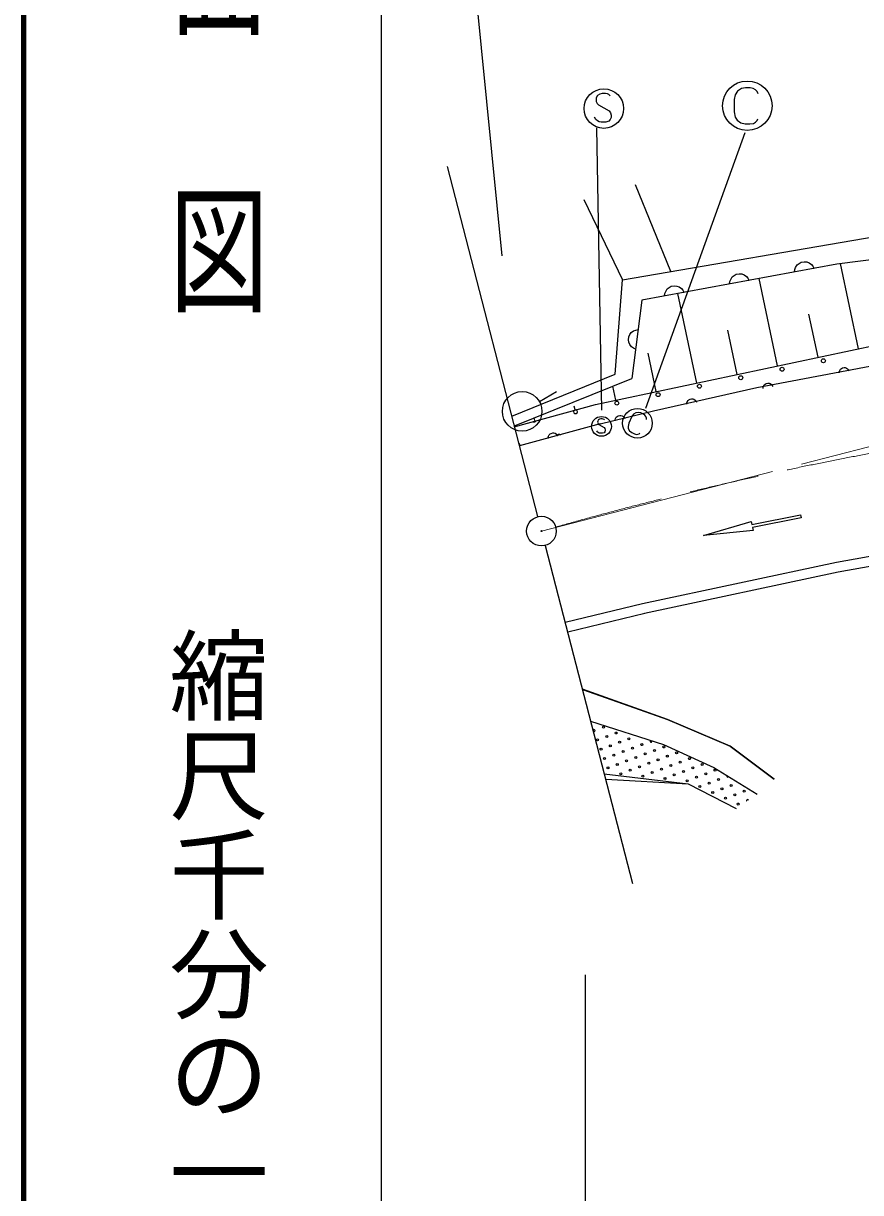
# Model space of a CAD drawing. Units: millimetres, scale not verified. Extents: x 40000 to 680000, y 20000 to 380000.
# Drawn here: x 40000 to 82115, y 262491 to 321317 of the extents above; entities that cross this region are included whole.
import ezdxf
from ezdxf.enums import TextEntityAlignment as Align

# ---------------------------------------------------------------- set-up
doc = ezdxf.new("R2010")
doc.units = ezdxf.units.MM
doc.header["$LTSCALE"] = 1000
doc.linetypes.add('CHAIN', pattern=[18.5, 12, -1.5, 3.5, -1.5])
for name, color, linetype, lineweight in [('M-BGD', 7, 'Continuous', 25), ('M-BMK', 2, 'CHAIN', 13), ('M-TTL', 2, 'Continuous', 140), ('M-TTL-BAND', 7, 'Continuous', 25)]:
    doc.layers.add(name, color=color, linetype=linetype, lineweight=lineweight)
doc.styles.add('@ＭＳ ゴシック', font='')
doc.styles.get('@ＭＳ ゴシック').set_extended_font_data('@MS Gothic')

# ---------------------------------------------------------------- blocks, each defined once
blk = doc.blocks.new('BUHIN2')
at = {"color": 7, "linetype": 'Continuous', "lineweight": 25}
for radius in [746, 22.5]:
    blk.add_circle((0, 0), radius, dxfattribs=at)
blk = doc.blocks.new('BUHIN9')
at = {"color": 7, "linetype": 'Continuous', "lineweight": 25}
blk.add_circle((0, 0), 995, dxfattribs=at)
blk = doc.blocks.new('BUHIN132')
at = {"color": 7, "linetype": 'Continuous', "lineweight": 25}
blk.add_lwpolyline([(-200, -150), (-219, -92), (-224, -35), (-219, 38), (-193, 95), (-156, 144), (-94, 190), (-37, 212), (25, 220), (97, 206), (151, 185), (200, 150)], dxfattribs=at)
blk = doc.blocks.new('BUHIN133')
at = {"color": 7, "linetype": 'Continuous', "lineweight": 25}
blk.add_lwpolyline([(-192, -160), (-213, -104), (-222, -47), (-220, 26), (-198, 84), (-164, 135), (-104, 185), (-48, 209), (13, 222), (86, 211), (140, 193), (192, 160)], dxfattribs=at)
blk = doc.blocks.new('BUHIN187')
at = {"color": 7, "linetype": 'Continuous', "lineweight": 25}
blk.add_lwpolyline([(-406, -292), (-441, -175), (-449, -61), (-436, 84), (-382, 197), (-307, 294), (-181, 384), (-65, 424), (59, 440), (203, 408), (308, 364), (406, 292)], dxfattribs=at)

msp = doc.modelspace()

# ---------------------------------------------------------------- linework, layer by layer
at = {"layer": 'M-BGD'}
for p, q in [((64083, 309618), (60961, 341306)), ((68836, 316061), (69079, 301864)), ((71316, 301966), (76316, 315832)), ((65874, 296499), (61340, 314115)), ((72562, 308837), (70792, 313195)), ((68193, 312459), (70137, 308422)), ((70137, 308422), (84984, 310965)), ((84525, 309663), (80914, 309205)), ((80914, 309205), (71107, 307389)), ((82009, 304950), (81100, 309228)), ((69761, 303674), (70137, 308422)), ((77940, 304086), (77006, 308481)), ((73871, 303222), (72915, 307724)), ((71107, 307389), (70610, 303443)), ((79974, 304518), (79513, 306689)), ((75905, 303654), (75433, 305878)), ((68785, 302142), (83026, 305166)), ((71836, 302790), (71426, 304724)), ((76898, 302996), (83206, 304182)), ((64572, 301559), (69761, 303674)), ((64698, 301067), (70610, 303443)), ((69802, 302358), (69653, 303059)), ((71698, 301824), (76898, 302996)), ((65955, 302298), (66820, 302798)), ((64694, 301022), (68785, 302142)), ((67763, 301873), (67713, 302066)), ((69021, 301170), (71698, 301824)), ((65720, 301336), (65686, 301464)), ((69021, 301170), (64958, 300057)), ((76646, 296104), (79099, 296589)), ((79099, 296589), (79128, 296442)), ((74208, 295546), (76617, 296251)), ((76617, 296251), (76646, 296104)), ((79128, 296442), (76675, 295957)), ((76675, 295957), (76705, 295810)), ((76705, 295810), (74208, 295546)), ((89044, 295654), (80898, 294201)), ((66249, 295047), (70645, 278050)), ((89127, 295161), (80994, 293711)), ((80898, 294201), (71136, 292119)), ((80994, 293711), (71240, 291630)), ((71136, 292119), (67259, 291173)), ((71254, 291633), (67384, 290689)), ((72394, 286301), (68118, 287819)), ((68127, 287807), (72394, 286301)), ((68535, 286207), (72208, 285029)), ((72394, 286301), (75549, 284951)), ((75549, 284951), (72394, 286301)), ((72208, 285029), (74740, 283876)), ((75549, 284951), (77761, 283299)), ((77761, 283299), (75549, 284951)), ((69220, 283559), (73436, 283049)), ((74740, 283876), (76909, 282537)), ((69291, 283285), (73436, 283049)), ((73436, 283049), (75863, 281824)), ((68256, 273450), (68256, 252976))]:
    msp.add_line(p, q, dxfattribs=at)
for points in [[(69510, 317676), (69455, 317736), (69380, 317771), (69275, 317791), (69120, 317791), (68990, 317756), (68880, 317681), (68815, 317571), (68810, 317456), (68815, 317381), (68855, 317281), (68925, 317226), (69470, 316911), (69530, 316821), (69570, 316696), (69560, 316576), (69525, 316481), (69455, 316391), (69300, 316346), (69070, 316346), (68970, 316361), (68875, 316406), (68795, 316481), (68725, 316596)], [(76964, 317767), (76914, 317886), (76826, 317973), (76708, 318042), (76564, 318079), (76320, 318079), (76126, 318042), (75926, 317904), (75808, 317729), (75758, 317479), (75758, 316867), (75808, 316604), (75901, 316448), (76083, 316317), (76308, 316267), (76545, 316267), (76726, 316286), (76820, 316342), (76908, 316423), (76945, 316511)], [(70796, 304920), (70687, 304974), (70598, 305046), (70500, 305154), (70455, 305271), (70435, 305391), (70454, 305545), (70503, 305657), (70577, 305759), (70698, 305842), (70802, 305889), (70921, 305912)], [(69236, 301363), (69209, 301393), (69171, 301410), (69119, 301420), (69041, 301420), (68976, 301403), (68921, 301365), (68889, 301310), (68886, 301253), (68889, 301215), (68909, 301165), (68944, 301138), (69216, 300980), (69246, 300935), (69266, 300873), (69261, 300813), (69244, 300765), (69209, 300720), (69131, 300698), (69016, 300698), (68966, 300705), (68919, 300728), (68879, 300765), (68844, 300823)], [(71338, 301385), (71340, 301462), (71315, 301532), (71267, 301599), (71198, 301656), (71065, 301717), (70950, 301745), (70807, 301720), (70698, 301655), (70608, 301531), (70454, 301197), (70416, 301042), (70428, 300933), (70493, 300816), (70604, 300732), (70733, 300673), (70836, 300637), (70902, 300644), (70970, 300667), (71012, 300705)]]:
    msp.add_lwpolyline(points, dxfattribs=at)
for centre, radius in [((76414, 317173), 1244), ((69200, 317031), 995), ((80243, 304340), 99.5), ((76086, 303489), 99.5), ((78165, 303915), 99.5), ((74008, 303063), 99.5), ((71930, 302637), 99.5), ((69852, 302211), 99.5), ((70889, 301199), 746), ((69081, 301040), 498), ((69175, 285908), 49.8), ((68882, 285265), 49.8), ((69350, 285440), 49.8), ((69818, 285615), 49.8), ((70462, 285322), 49.8), ((69057, 284796), 49.8), ((69525, 284972), 49.8), ((69994, 285147), 49.8), ((70169, 284679), 49.8), ((70637, 284854), 49.8), ((71106, 285029), 49.8), ((71749, 284736), 49.8), ((72217, 284911), 49.8), ((69232, 284328), 49.8), ((69701, 284503), 49.8), ((70344, 284210), 49.8), ((70812, 284386), 49.8), ((71281, 284561), 49.8), ((71456, 284093), 49.8), ((71924, 284268), 49.8), ((72393, 284443), 49.8), ((72861, 284618), 49.8), ((73036, 284150), 49.8), ((73504, 284325), 49.8), ((69408, 283860), 49.8), ((69876, 284035), 49.8), ((70051, 283567), 49.8), ((70519, 283742), 49.8), ((70988, 283917), 49.8), ((71631, 283624), 49.8), ((72100, 283800), 49.8), ((72568, 283975), 49.8), ((72743, 283507), 49.8), ((73211, 283682), 49.8), ((73680, 283857), 49.8), ((74148, 284032), 49.8), ((74323, 283564), 49.8), ((74791, 283739), 49.8), ((71163, 283449), 49.8), ((72275, 283331), 49.8), ((73387, 283213), 49.8), ((73855, 283389), 49.8), ((74030, 282920), 49.8), ((74498, 283096), 49.8), ((74967, 283271), 49.8), ((75610, 282978), 49.8), ((74674, 282627), 49.8), ((75142, 282803), 49.8), ((75317, 282334), 49.8), ((75785, 282510), 49.8), ((76254, 282685), 49.8), ((75961, 282041), 49.8)]:
    msp.add_circle(centre, radius, dxfattribs=at)
for centre, radius, start, end in [((67774, 301785), 99.5, 144.57415, 66.04959), ((65696, 301359), 99.5, 233.1329, 337.49085), ((66948, 300533), 99.5, 40.96487, 168.40556), ((64870, 300107), 99.5, 331.82148, 58.80534), ((68531, 286201), 49.8, 290.16026, 349.76258), ((68707, 285733), 49.8, 211.91597, 177.09241), ((71574, 285204), 49.8, 129.33856, 15.10861), ((75435, 283446), 49.8, 147.18746, 329.42318), ((76429, 282217), 49.8, 27.99398, 220.57671)]:
    msp.add_arc(centre, radius, start, end, dxfattribs=at)
at = {"layer": 'M-BMK'}
msp.add_line((66061, 295773), (88776, 301620), dxfattribs=at)
msp.add_arc((115727, 122760), 180000, 92.25223, 105.77811, dxfattribs=at)
at = {"layer": 'M-TTL'}
msp.add_line((40000, 380000), (40000, 20000), dxfattribs=at)
at = {"layer": 'M-TTL-BAND'}
msp.add_line((58000, 370000), (58000, 20000), dxfattribs=at)

# ---------------------------------------------------------------- block references
at = {"layer": 'M-BGD', "rotation": 334.74779}
for name, p in [('BUHIN187', (79280, 308902)), ('BUHIN187', (76011, 308297)), ('BUHIN187', (72742, 307692)), ('BUHIN132', (81288, 303789)), ('BUHIN9', (65089, 301798)), ('BUHIN132', (77452, 303003)), ('BUHIN132', (73616, 302217)), ('BUHIN133', (70013, 301382)), ('BUHIN133', (66643, 300499)), ('BUHIN2', (66061, 295773))]:
    msp.add_blockref(name, p, dxfattribs=at)

# ---------------------------------------------------------------- texts
at = {"layer": 'M-TTL-BAND', "style": '@ＭＳ ゴシック', "width": 1.4}
msp.add_text('平  面  図', height=3666, rotation=270, dxfattribs=at).set_placement((49777, 306475), align=Align.MIDDLE_RIGHT)
at = {"layer": 'M-TTL-BAND', "style": '@ＭＳ ゴシック'}
msp.add_text('縮尺千分の一', height=3666, rotation=270, dxfattribs=at).set_placement((49777, 261030), align=Align.MIDDLE_RIGHT)

doc.saveas('drawing.dxf')
